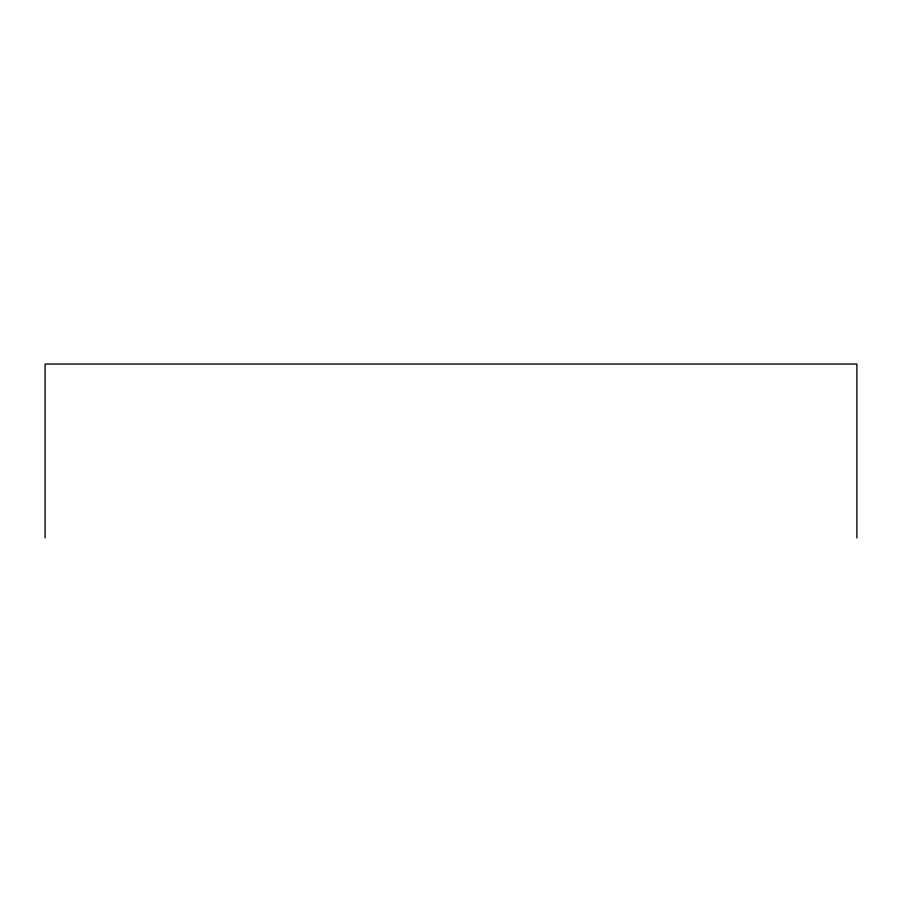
<?xml version="1.0" encoding="UTF-8"?>
<svg xmlns="http://www.w3.org/2000/svg" width="902" height="902" viewBox="0 0 902 902"><rect width="100%" height="100%" fill="white"/><g stroke="black" fill="none" stroke-linecap="round" stroke-linejoin="round"><path stroke-width="1.35" d="M856.9 537.953L856.9 364.047L45.1 364.047L45.1 537.953"/></g></svg>
